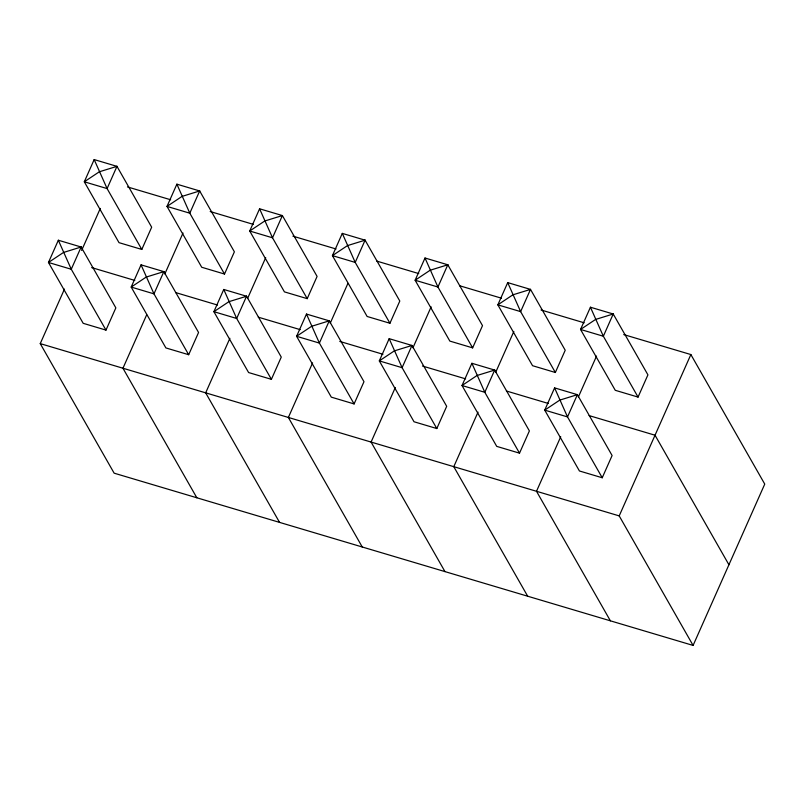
<?xml version="1.0" encoding="UTF-8"?>
<svg xmlns="http://www.w3.org/2000/svg" width="805" height="805" viewBox="0 0 805 805"><rect width="100%" height="100%" fill="white"/><g stroke="black" fill="none" stroke-linecap="round" stroke-linejoin="round"><path stroke-width="1.21" d="M58.342 240.232L48.471 262.47L83.187 323.318L105.978 330.1L115.85 307.872L81.144 247.014L58.342 240.232L71.263 269.252L105.978 330.1M94.175 159.571L84.304 181.799L119.009 242.657L141.801 249.439L151.672 227.201L116.967 166.353L94.175 159.571L107.095 188.581L141.801 249.439M623.734 334.578L690.861 354.552L764.75 484.097L693.095 645.429L114.139 473.169L40.25 343.624L64.47 289.086M81.627 250.456L100.293 208.425M141.056 264.845L131.185 287.073L165.89 347.931L188.682 354.713L198.563 332.485L163.848 271.627L141.056 264.845L153.976 293.855L188.682 354.713M176.879 184.174L167.007 206.412L201.723 267.26L224.515 274.042L234.386 251.814L199.67 190.956L176.879 184.174L189.799 213.194L224.515 274.042M146.671 314.836L122.954 368.237L196.843 497.782M164.844 273.931L183.007 233.027M223.76 289.458L213.889 311.686L248.604 372.544L271.396 379.326L281.267 357.088L246.561 296.24L223.76 289.458L236.68 318.468L271.396 379.326M259.592 208.787L249.721 231.015L284.427 291.873L307.218 298.655L317.09 276.417L282.384 215.569L259.592 208.787L272.513 237.797L307.218 298.655M229.888 338.311L205.667 392.85L279.556 522.385M247.548 298.544L265.71 257.64M306.474 314.061L296.602 336.299L331.308 397.147L354.099 403.929L363.981 381.701L329.265 320.843L306.474 314.061L319.394 343.081L354.099 403.929M342.296 233.39L332.425 255.628L367.13 316.476L389.932 323.258L399.803 301.03L365.088 240.172L342.296 233.39L355.216 262.41L389.932 323.258M312.592 362.914L288.371 417.453L362.26 546.998M330.261 323.147L347.921 283.38M389.177 338.674L379.306 360.902L414.022 421.76L436.813 428.542L446.684 406.314L411.969 345.456L389.177 338.674L402.098 367.684L436.813 428.542M425.01 258.002L415.128 280.231L449.844 341.089L472.636 347.871L482.507 325.643L447.801 264.785L425.01 258.002L437.93 287.013L472.636 347.871M395.305 387.527L371.085 442.066L444.974 571.61M412.965 347.76L431.128 306.856M471.891 363.286L462.02 385.515L496.725 446.373L519.517 453.155L529.388 430.917L494.683 370.069L471.891 363.286L484.811 392.297L519.517 453.155M507.714 282.615L497.842 304.843L532.548 365.701L555.349 372.484L565.221 350.245L530.505 289.398L507.714 282.615L520.634 311.626L555.349 372.484M478.009 412.14L453.789 466.679L527.678 596.213M495.669 372.373L513.842 331.469M554.595 387.889L544.723 410.127L579.429 470.975L602.231 477.757L612.102 455.529L577.386 394.671L554.595 387.889L567.515 416.91L602.231 477.757M590.427 307.218L580.546 329.456L615.262 390.304L638.053 397.086L647.924 374.858L613.219 314L590.427 307.218L603.348 336.238L638.053 397.086M560.723 436.743L536.502 491.281L610.391 620.826M578.382 396.976L596.545 356.072M693.095 645.429L619.206 515.894L690.861 354.552M127.482 186.921L170.64 199.761M210.196 211.534L253.344 224.374M292.899 236.147L336.057 248.987M376.81 261.112L418.761 273.589M459.514 285.715L501.475 298.202M541.03 309.975L584.178 322.805M91.659 267.592L134.807 280.432M175.571 292.557L217.521 305.045M258.274 317.17L300.225 329.648M339.78 341.421L382.939 354.26M422.494 366.034L465.642 378.873M506.395 390.999L548.356 403.476M589.109 415.601L655.039 435.223L728.928 564.768M40.25 343.624L619.206 515.894M81.144 247.014L71.263 269.252L48.471 262.47L63.504 252.458L81.144 247.014M116.967 166.353L107.095 188.581L84.304 181.799L99.327 171.787L116.967 166.353M163.848 271.627L153.976 293.855L131.185 287.073L146.208 277.071L163.848 271.627M199.67 190.956L189.799 213.194L167.007 206.412L182.041 196.4L199.67 190.956M246.561 296.24L236.68 318.468L213.889 311.686L228.922 301.674L246.561 296.24M282.384 215.569L272.513 237.797L249.721 231.015L264.744 221.003L282.384 215.569M329.265 320.843L319.394 343.081L296.602 336.299L311.626 326.287L329.265 320.843M365.088 240.172L355.216 262.41L332.425 255.628L347.458 245.616L365.088 240.172M411.969 345.456L402.098 367.684L379.306 360.902L394.339 350.889L411.969 345.456M447.801 264.785L437.93 287.013L415.128 280.231L430.162 270.228L447.801 264.785M494.683 370.069L484.811 392.297L462.02 385.515L477.043 375.502L494.683 370.069M530.505 289.398L520.634 311.626L497.842 304.843L512.876 294.831L530.505 289.398M577.386 394.671L567.515 416.91L544.723 410.127L559.757 400.115L577.386 394.671M613.219 314L603.348 336.238L580.546 329.456L595.579 319.444L613.219 314"/></g></svg>
